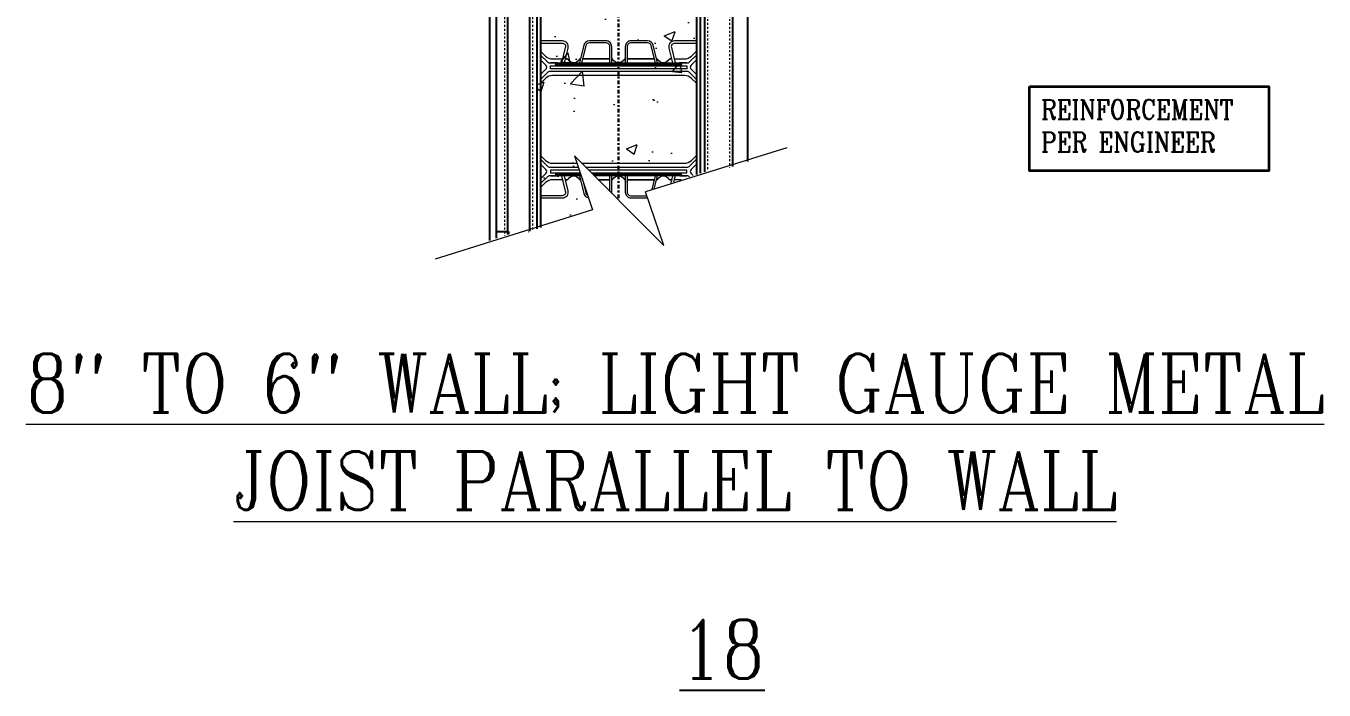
# Model space of a CAD drawing. Header units: inches. Extents: x -106.5 to -32.3, y 209.8 to 294.3.
# Drawn here: x -106.5 to -39.8, y 209.8 to 243.9 of the extents above; entities that cross this region are included whole.
import ezdxf

# ---------------------------------------------------------------- set-up
doc = ezdxf.new("R2010")
doc.units = ezdxf.units.IN
doc.header["$MEASUREMENT"] = 0
for name, pattern in [('CENTER', [2, 1.25, -0.25, 0.25, -0.25]), ('DASHED2', [0.375, 0.25, -0.125]), ('HIDDEN', [0.375, 0.25, -0.125])]:
    doc.linetypes.add(name, pattern=pattern)
doc.layers.get('Defpoints').update_dxf_attribs({"color": 252})
for name, color, linetype, lineweight in [('A2 Hatch', 8, 'Continuous', 9), ('A4 medium', 7, 'Continuous', 35), ('DETAILS', 7, 'Continuous', 13), ('DIM', 3, 'Continuous', 13), ('REBAR', 2, 'CENTER', 30)]:
    doc.layers.add(name, color=color, linetype=linetype, lineweight=lineweight)
doc.styles.add('ARCTEXT', font='arctext.shx', dxfattribs={"width": 0.85})
doc.styles.add('RomanC', font='romanc.shx', dxfattribs={"width": 0.85, "height": 5})

msp = doc.modelspace()

# ---------------------------------------------------------------- hatches: boundary and pattern name
at = {"layer": 'A2 Hatch', "ltscale": 0.15}
h = msp.add_hatch(dxfattribs=at)
h.set_pattern_fill('AR-CONC', color=256, scale=0.8, style=0)
h.set_pattern_definition([(50, (-6462.4534, 1641.199), (5.7380815, -0.502017), [0.6, -6.6]), (355, (-6462.4534, 1641.199), (-1.1100107, 6.017537), [0.48, -5.28]), (100.4514, (-6461.975, 1641.157), (4.628075, 5.5155163), [0.5099215, -5.609137]), (46.1842, (-6462.4534, 1642.799), (8.5379284, -1.324152), [0.9, -9.9]), (96.6356, (-6461.742, 1642.689), (7.477302, 7.792943), [0.764882, -8.413704]), (351.1842, (-6462.4534, 1642.799), (7.477296, 7.792949), [0.72, -7.92]), (21, (-6461.6534, 1642.399), (4.7752564, -3.220951), [0.6, -6.6]), (326, (-6461.6534, 1642.399), (1.9465227, 5.8012004), [0.48, -5.28]), (71.4514, (-6461.2555, 1642.1306), (6.721781, 2.580244), [0.5099215, -5.609137]), (37.5, (-6462.4534, 1641.199), (0.09727884, 2.6631508), [0, -5.216, 0, -5.36, 0, -5.3]), (7.5, (-6462.4534, 1641.199), (2.1045563, 3.1552937), [0, -3.056, 0, -5.096, 0, -2.02]), (327.5, (-6464.2374, 1641.199), (4.2705795, -0.180439), [0, -2, 0, -6.24, 0, -8.28]), (317.5, (-6465.0374, 1641.199), (4.6654894, 0.8008399), [0, -2.6, 0, -4.144, 0, -5.88])])
h.paths.add_polyline_path([(-78.042, 291.151), (-80.029, 290.478), (-80.229, 233.462), (-77.359, 234.435), (-78.295, 237.195), (-73.699, 232.599), (-74.635, 235.359), (-72.029, 236.243), (-72.033, 268.825), (-74.033, 268.825), (-74.033, 292.511), (-75.318, 292.075), (-74.382, 289.315), (-78.978, 293.911)])

# ---------------------------------------------------------------- linework, layer by layer
at = {"color": 1}
for p, q in [((-82.67, 244.819), (-82.67, 232.846)), ((-82.32, 245.319), (-82.32, 232.965)), ((-81.745, 245.319), (-81.745, 233.16)), ((-80.62, 245.319), (-80.62, 233.329)), ((-80.245, 245.069), (-80.245, 233.456)), ((-80.045, 245.319), (-80.045, 233.524)), ((-72.045, 245.319), (-72.045, 236.237)), ((-71.845, 245.069), (-71.845, 236.305)), ((-71.63, 244.819), (-71.63, 236.378)), ((-70.185, 244.819), (-70.185, 236.656)), ((-69.42, 244.819), (-69.42, 236.916)), ((-82.32, 233.319), (-81.695, 233.319)), ((-81.695, 233.319), (-81.695, 233.177)), ((-80.67, 233.319), (-80.67, 233.312)), ((-80.67, 233.319), (-80.649, 233.319))]:
    msp.add_line(p, q, dxfattribs=at)
at = {"color": 1, "linetype": 'HIDDEN', "ltscale": 0.02}
for p, q in [((-82.32, 233.319), (-81.695, 233.319)), ((-81.695, 233.319), (-81.695, 233.177)), ((-80.67, 233.319), (-80.67, 233.312)), ((-80.67, 233.319), (-80.649, 233.319))]:
    msp.add_line(p, q, dxfattribs=at)
at = {"layer": 'A2 Hatch', "linetype": 'DASHED2', "ltscale": 0.15}
for p, q in [((-81.905, 245.319), (-81.905, 233.105)), ((-80.46, 245.319), (-80.46, 233.383)), ((-71.47, 244.819), (-71.47, 236.432)), ((-70.345, 244.819), (-70.345, 236.602))]:
    msp.add_line(p, q, dxfattribs=at)
at = {"layer": 'A4 medium', "ltscale": 0.15}
msp.add_lwpolyline([(-54.945, 240.764), (-42.65, 240.764), (-42.65, 236.422), (-54.945, 236.422)], close=True, dxfattribs=at)
at = {"layer": 'DETAILS', "color": 6, "lineweight": 20}
for p, q in [((-76.493, 235.969), (-77.09, 235.969)), ((-77.09, 235.969), (-76.493, 235.969))]:
    msp.add_line(p, q, dxfattribs=at)
for points in [[(-78.815, 241.969), (-78.632, 242.729, 0.485338), (-78.924, 243.099), (-80.045, 243.099)], [(-79.195, 241.969), (-79.295, 241.969), (-79.545, 241.969), (-78.949, 241.969), (-78.759, 242.759, 0.485338), (-78.924, 242.969), (-80.045, 242.969)], [(-76.393, 241.969), (-76.393, 242.799, 0.414214), (-76.693, 243.099), (-77.535, 243.099, 0.346495), (-77.827, 242.87), (-78.044, 241.969)], [(-76.493, 241.969), (-76.493, 242.799, 0.414214), (-76.693, 242.999), (-77.535, 242.999, 0.346495), (-77.73, 242.846), (-77.941, 241.969)], [(-74.045, 241.969), (-74.262, 242.87, 0.346495), (-74.554, 243.099), (-75.396, 243.099, 0.414214), (-75.696, 242.799), (-75.696, 241.969)], [(-74.148, 241.969), (-74.36, 242.846, 0.346495), (-74.554, 242.999), (-75.396, 242.999, 0.414214), (-75.596, 242.799), (-75.596, 241.969)], [(-72.045, 243.099), (-73.165, 243.099, 0.485338), (-73.457, 242.729), (-73.274, 241.969)], [(-72.045, 242.969), (-73.165, 242.969, 0.485338), (-73.331, 242.759), (-73.14, 241.969), (-72.544, 241.969), (-72.794, 241.969), (-72.894, 241.969)], [(-80.045, 242.569), (-79.792, 242.316, 0.198912), (-79.438, 242.169), (-78.901, 242.169)], [(-80.045, 242.369), (-79.675, 241.999, 0.198912), (-79.604, 241.969), (-76.045, 241.969, -0.279322), (-76.33, 242.142, 0.279322), (-76.375, 242.169)], [(-80.045, 241.37), (-79.776, 241.638, 0.414214), (-79.776, 241.85), (-80.045, 242.119)], [(-78.014, 242.169, 0.279322), (-78.058, 242.142, -0.605918), (-78.63, 242.142, 0.279322), (-78.674, 242.169), (-78.767, 242.169), (-78.674, 242.169)], [(-75.715, 242.169, 0.279322), (-75.759, 242.142, -0.279322), (-76.045, 241.969), (-72.485, 241.969, 0.198912), (-72.415, 241.999), (-72.045, 242.369)], [(-73.415, 242.169), (-73.322, 242.169), (-73.415, 242.169, 0.279322), (-73.459, 242.142, -0.605918), (-74.031, 242.142, 0.279322), (-74.075, 242.169)], [(-73.188, 242.169), (-72.651, 242.169, 0.198912), (-72.298, 242.316), (-72.045, 242.569)], [(-72.045, 242.119), (-72.313, 241.85, 0.414214), (-72.313, 241.638), (-72.045, 241.37)], [(-72.045, 241.12), (-72.415, 241.49, 0.198912), (-72.485, 241.519), (-76.045, 241.519), (-79.604, 241.519, 0.198912), (-79.675, 241.49), (-80.045, 241.12)], [(-72.045, 240.92), (-72.298, 241.173, 0.198912), (-72.651, 241.319), (-76.045, 241.319), (-79.438, 241.319, 0.198912), (-79.792, 241.173), (-80.045, 240.92)], [(-80.045, 237.219), (-79.792, 236.966, 0.198912), (-79.438, 236.819), (-78.185, 236.819)], [(-80.045, 237.019), (-79.675, 236.649, 0.198912), (-79.604, 236.619), (-78.117, 236.619)], [(-80.045, 236.02), (-79.776, 236.288, 0.414214), (-79.776, 236.5), (-80.045, 236.769)], [(-77.94, 236.819), (-76.045, 236.819), (-72.651, 236.819, 0.198912), (-72.298, 236.966), (-72.045, 237.219)], [(-77.74, 236.619), (-76.045, 236.619), (-72.485, 236.619, 0.198912), (-72.415, 236.649), (-72.045, 237.019)], [(-72.045, 236.769), (-72.313, 236.5, 0.414214), (-72.313, 236.288), (-72.207, 236.182)], [(-80.045, 235.169), (-78.924, 235.169, 0.485338), (-78.759, 235.379), (-78.949, 236.169), (-79.545, 236.169), (-79.295, 236.169), (-79.195, 236.169)], [(-80.045, 235.039), (-78.924, 235.039, 0.485338), (-78.632, 235.41), (-78.815, 236.169)], [(-77.965, 236.169), (-79.604, 236.169, 0.198912), (-79.675, 236.14), (-80.045, 235.77)], [(-77.998, 236.269), (-79.195, 236.269), (-79.293, 236.247, 0.780776), (-79.293, 236.241), (-79.195, 236.219), (-77.982, 236.219)], [(-78.674, 235.969), (-78.767, 235.969), (-78.674, 235.969, 0.279322), (-78.63, 235.996, -0.605918), (-78.058, 235.996, 0.279322), (-78.014, 235.969)], [(-78.044, 236.169), (-77.827, 235.269, 0.302614), (-77.583, 235.043, 0.302614)], [(-77.34, 236.219), (-76.045, 236.219), (-72.894, 236.219), (-72.796, 236.241, 0.780776), (-72.796, 236.247), (-72.894, 236.269), (-76.045, 236.269), (-77.39, 236.269)], [(-76.375, 235.969, 0.279322), (-76.33, 235.996, -0.279322), (-76.045, 236.169), (-77.29, 236.169)], [(-76.399, 235.278, 0.051306), (-76.393, 235.339), (-76.393, 236.169)], [(-72.394, 236.119), (-72.415, 236.14, 0.198912), (-72.485, 236.169), (-76.045, 236.169, -0.279322), (-75.759, 235.996, 0.279322), (-75.715, 235.969)], [(-75.696, 236.169), (-75.696, 235.339, 0.414214), (-75.396, 235.039), (-74.554, 235.039, 0.00833), (-74.544, 235.039, 0.00833)], [(-75.596, 236.169), (-75.596, 235.339, 0.414214), (-75.396, 235.139), (-74.578, 235.139)], [(-74.075, 235.969, 0.279322), (-74.031, 235.996, -0.605918), (-73.459, 235.996, 0.279322), (-73.415, 235.969), (-73.322, 235.969), (-73.415, 235.969)], [(-78.901, 235.969), (-79.438, 235.969, 0.198912), (-79.792, 235.823), (-80.045, 235.57)], [(-77.883, 235.929), (-77.73, 235.292, 0.225019), (-77.622, 235.159)]]:
    msp.add_lwpolyline(points, format="xyb", dxfattribs=at)
for points in [[(-77.996, 242.169), (-78.014, 242.169)], [(-76.493, 242.169), (-77.893, 242.169)], [(-76.393, 242.169), (-76.375, 242.169)], [(-75.696, 242.169), (-75.715, 242.169)], [(-75.596, 242.169), (-74.196, 242.169)], [(-74.093, 242.169), (-74.075, 242.169)], [(-76.045, 241.819), (-72.544, 241.819), (-72.544, 241.669), (-76.045, 241.669), (-79.545, 241.669), (-79.545, 241.819)], [(-77.996, 235.969), (-78.014, 235.969)], [(-76.393, 235.969), (-76.375, 235.969)], [(-75.696, 235.969), (-75.715, 235.969)], [(-75.596, 235.969), (-74.196, 235.969)], [(-74.093, 235.969), (-74.075, 235.969)]]:
    msp.add_lwpolyline(points, close=True, dxfattribs=at)
msp.add_lwpolyline([(-76.045, 241.919), (-79.195, 241.919), (-79.293, 241.897, 0.780776), (-79.293, 241.891), (-79.195, 241.869), (-76.045, 241.869), (-72.894, 241.869), (-72.796, 241.891, 0.780776), (-72.796, 241.897), (-72.894, 241.919)], format="xyb", close=True, dxfattribs=at)
for points in [[(-78.066, 236.469), (-79.545, 236.469), (-79.545, 236.319), (-78.015, 236.319)], [(-77.44, 236.319), (-76.045, 236.319), (-72.544, 236.319), (-72.544, 236.469), (-76.045, 236.469), (-77.59, 236.469)], [(-76.493, 235.372), (-76.493, 236.169)], [(-74.318, 235.467), (-74.148, 236.169)], [(-74.206, 235.505), (-74.045, 236.169)], [(-73.274, 236.169), (-73.365, 235.789)], [(-72.894, 236.169), (-72.794, 236.169), (-72.544, 236.169), (-73.14, 236.169), (-73.22, 235.839)], [(-72.835, 235.969), (-73.188, 235.969)]]:
    msp.add_lwpolyline(points, dxfattribs=at)
at = {"layer": 'DIM'}
for p, q in [((-67.399, 237.601), (-74.651, 235.354)), ((-78.311, 237.19), (-77.375, 234.43)), ((-73.714, 232.594), (-78.311, 237.19)), ((-73.714, 232.594), (-74.651, 235.354)), ((-77.375, 234.43), (-85.464, 231.898))]:
    msp.add_line(p, q, dxfattribs=at)
at = {"layer": 'REBAR', "ltscale": 0.15}
msp.add_line((-76.045, 278.605), (-76.045, 234.924), dxfattribs=at)

# ---------------------------------------------------------------- texts
at = {"layer": 'Defpoints', "insert": (-70.722, 213.383), "char_height": 3, "width": 90.08, "attachment_point": 2, "style": 'RomanC'}
msp.add_mtext('{\\L18}\\P            ', dxfattribs=at)
at = {"layer": 'DIM', "color": 3, "insert": (-54.347, 240.078), "char_height": 1, "width": 13.32674, "attachment_point": 1, "style": 'RomanC'}
msp.add_mtext('REINFORCEMENT PER ENGINEER', dxfattribs=at)
at = {"layer": 'DIM', "insert": (-73.144, 227.033), "char_height": 3, "width": 78.09531, "attachment_point": 2, "style": 'ARCTEXT'}
msp.add_mtext('{\\Fromanc.shx|c0;\\L8" TO 6" WALL; LIGHT GAUGE METAL JOIST PARALLEL TO WALL}\\P\\P         ', dxfattribs=at)

doc.saveas('drawing.dxf')
